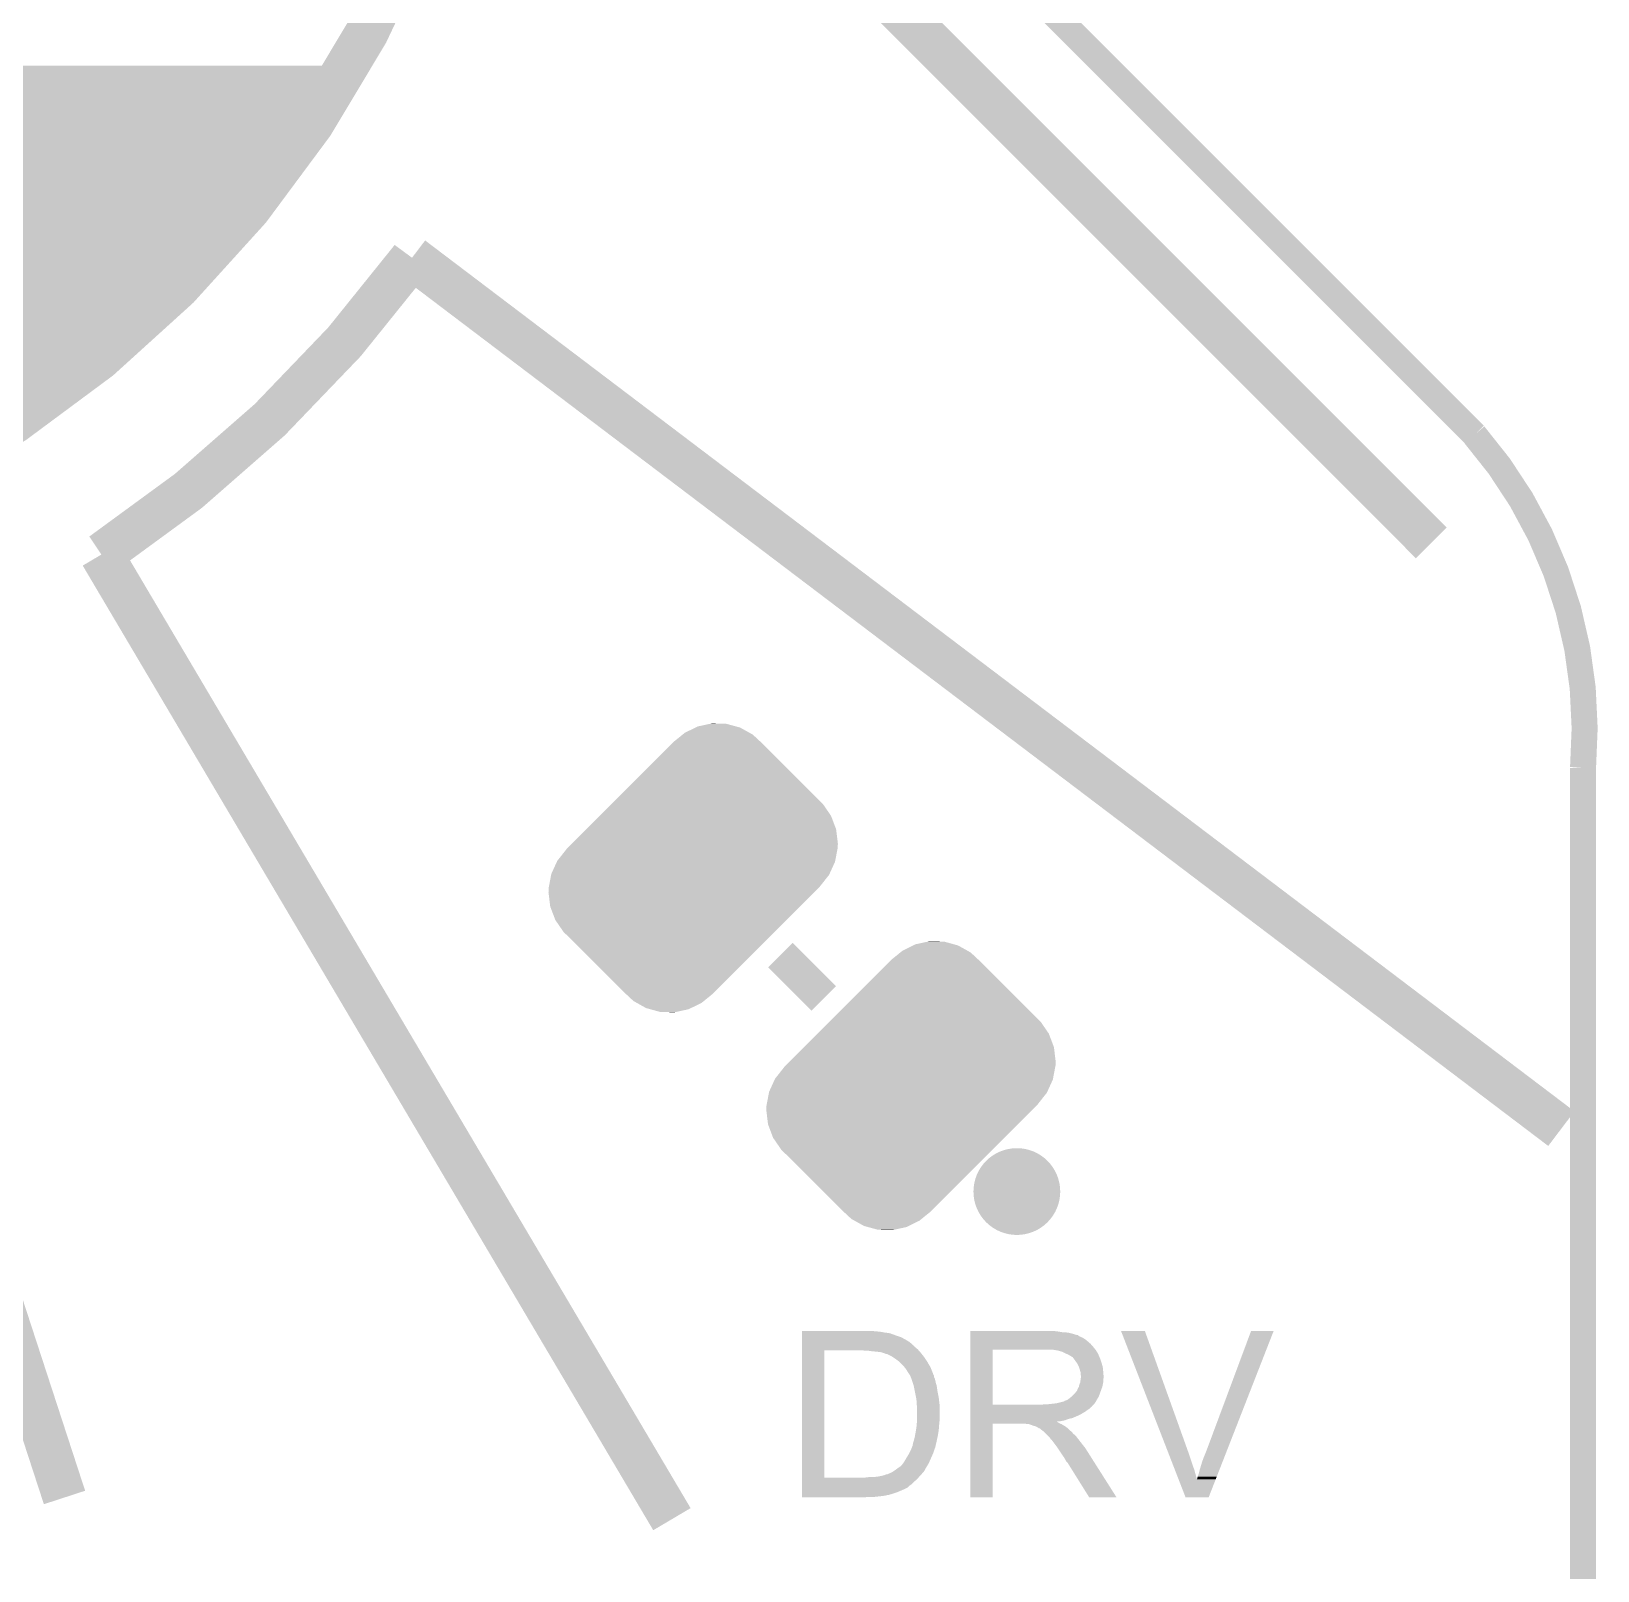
# Model space of a CAD drawing. Extents: x -1.4 to 24.2, y -3.9 to 53.4.
# Drawn here: x 15.05 to 24.22, y 34.62 to 43.63 of the extents above; entities that cross this region are included whole.
import ezdxf

# ---------------------------------------------------------------- set-up
doc = ezdxf.new("R2010")
doc.units = 0
doc.layers.get('0').update_dxf_attribs({"linetype": 'CONTINUOUS'})
for name, color, linetype in [('SPECTRAL_CLICK_V100_GKO', 9, 'CONTINUOUS'), ('SPECTRAL_CLICK_V100_GTO', 11, 'CONTINUOUS'), ('SPECTRAL_CLICK_V100_GTS', 8, 'CONTINUOUS')]:
    doc.layers.add(name, color=color, linetype=linetype)

# ---------------------------------------------------------------- blocks, each defined once
blk = doc.blocks.new('CUSTOM_60')
for points in [[(0.01321, 0.82094), (0.027086, 0.827706), (0.275324, 0.82094), (0.25066, 0.827706)], [(0.027086, 0.827706), (0.098948, 0.843266), (0.25066, 0.827706), (0.193936, 0.843266)], [(0.098948, 0.843266), (0.109572, 0.845566), (0.193936, 0.843266), (0.109572, 0.845566)], [(-0.128902, 0.722426), (-0.108144, 0.743184), (0.410882, 0.722426), (0.388542, 0.743184)], [(-0.108144, 0.743184), (-0.107762, 0.743566), (-0.10738, 0.743184), (-0.107762, 0.743566)], [(-0.10738, 0.743184), (-0.06214, 0.779872), (0.388542, 0.743184), (0.349054, 0.779872)], [(-0.06214, 0.779872), (-0.048768, 0.790716), (0.349054, 0.779872), (0.329586, 0.790716)], [(-0.048768, 0.790716), (0.01321, 0.82094), (0.329586, 0.790716), (0.275324, 0.82094)], [(-0.445242, 0.406086), (-0.128902, 0.722426), (0.727222, 0.406086), (0.410882, 0.722426)], [(-0.546414, 0.304914), (-0.476908, 0.37442), (0.806868, 0.304914), (0.758998, 0.37442)], [(-0.476908, 0.37442), (-0.445242, 0.406086), (0.758998, 0.37442), (0.727222, 0.406086)], [(-0.625322, 0.226006), (-0.546414, 0.304914), (0.836806, 0.226006), (0.806868, 0.304914)], [(-0.709088, 0.14224), (-0.625322, 0.226006), (0.84709, 0.14224), (0.836806, 0.226006)], [(-0.7955, 0.041156), (-0.743182, 0.107378), (0.831592, 0.041156), (0.844168, 0.107378)], [(-0.743566, 0.107762), (-0.732796, 0.118532), (0.844242, 0.107762), (0.846288, 0.118532)], [(-0.743182, 0.107378), (-0.743566, 0.107762), (0.844168, 0.107378), (0.844242, 0.107762)], [(-0.732796, 0.118532), (-0.709088, 0.14224), (0.846288, 0.118532), (0.84709, 0.14224)], [(-0.830542, -0.035618), (-0.798028, 0.035618), (0.798026, -0.035618), (0.830542, 0.035618)], [(-0.798028, 0.035618), (-0.7955, 0.041156), (0.830542, 0.035618), (0.831592, 0.041156)], [(-0.84417, -0.107378), (-0.831594, -0.041156), (0.743182, -0.107378), (0.7955, -0.041156)], [(-0.831594, -0.041156), (-0.830542, -0.035618), (0.7955, -0.041156), (0.798026, -0.035618)], [(-0.84709, -0.14224), (-0.846288, -0.118532), (0.709088, -0.14224), (0.732796, -0.118532)], [(-0.836966, -0.226024), (-0.84709, -0.14224), (0.625304, -0.226024), (0.709088, -0.14224)], [(-0.846288, -0.118532), (-0.844244, -0.107762), (0.732796, -0.118532), (0.743566, -0.107762)], [(-0.844244, -0.107762), (-0.84417, -0.107378), (0.743566, -0.107762), (0.743182, -0.107378)], [(-0.807178, -0.304988), (-0.836966, -0.226024), (0.54634, -0.304988), (0.625304, -0.226024)], [(-0.759442, -0.374586), (-0.807178, -0.304988), (0.476742, -0.374586), (0.54634, -0.304988)], [(-0.722408, -0.4109), (-0.759442, -0.374586), (0.440428, -0.4109), (0.476742, -0.374586)], [(-0.4109, -0.722408), (-0.722408, -0.4109), (0.12892, -0.722408), (0.440428, -0.4109)], [(-0.388544, -0.743182), (-0.4109, -0.722408), (0.108146, -0.743182), (0.12892, -0.722408)], [(-0.349076, -0.779858), (-0.388544, -0.743182), (0.062152, -0.779858), (0.107378, -0.743182)], [(-0.32956, -0.79073), (-0.349076, -0.779858), (0.048746, -0.79073), (0.062152, -0.779858)], [(-0.27535, -0.820932), (-0.32956, -0.79073), (-0.0132, -0.820932), (0.048746, -0.79073)], [(-0.250626, -0.827716), (-0.27535, -0.820932), (-0.027112, -0.827716), (-0.0132, -0.820932)], [(0.107762, -0.743566), (0.107378, -0.743182), (0.107762, -0.743566), (0.108146, -0.743182)], [(-0.193962, -0.843264), (-0.250626, -0.827716), (-0.098946, -0.843264), (-0.027112, -0.827716)], [(-0.109598, -0.84557), (-0.193962, -0.843264), (-0.109598, -0.84557), (-0.098946, -0.843264)]]:
    blk.add_solid(points)

msp = doc.modelspace()

# ---------------------------------------------------------------- linework, layer by layer
at = {"layer": 'SPECTRAL_CLICK_V100_GKO', "const_width": 0.1524}
for points in [[(18.161, 46.60646), (23.495, 41.27246)], [(24.13, -1.27), (24.13, 39.32174)]]:
    msp.add_lwpolyline(points, dxfattribs=at)
msp.add_lwpolyline([(24.13, 39.32174, 0.2027346), (23.494392, 41.271932)], format="xyb", dxfattribs=at)
at = {"layer": 'SPECTRAL_CLICK_V100_GTO', "const_width": 0.254}
for points in [[(5.10286, 46.609, 1), (17.75714, 46.609, 1)], [(20.6883, 36.8427, 1), (20.9423, 36.8427, 1)]]:
    msp.add_lwpolyline(points, format="xyb", close=True, dxfattribs=at)
at = {"layer": 'SPECTRAL_CLICK_V100_GTO'}
for points, const_width in [([(18.415, 45.466), (23.241, 40.64)], 0.254), ([(17.27454, 42.30878), (24.003, 37.211)], 0.254), ([(15.4559, 40.57142), (18.796, 34.925)], 0.254), ([(13.71092, 39.7383), (15.24, 35.052)], 0.254), ([(19.431, 38.227), (19.685, 37.973)], 0.2032)]:
    msp.add_lwpolyline(points, dxfattribs=dict(at, const_width=const_width))
at = {"layer": 'SPECTRAL_CLICK_V100_GTO', "const_width": 0.254}
msp.add_lwpolyline([(15.4559, 40.57142, 0.0873126), (17.275078, 42.308384)], format="xyb", dxfattribs=at)
at = {"layer": 'SPECTRAL_CLICK_V100_GTO'}
for points in [[(6.075738, 43.433964), (6.075718, 43.433996), (17.01797, 43.433964), (6.075718, 43.433996)], [(6.709366, 42.405298), (6.075738, 43.433964), (16.139158, 42.405298), (17.01797, 43.433964)], [(6.857996, 42.164004), (6.709366, 42.405298), (15.849604, 42.164004), (16.139158, 42.405298)], [(8.4582, 41.021), (6.857996, 42.164004), (14.477998, 41.021), (15.849604, 42.164004)], [(19.55802, 36.02228), (19.558022, 36.02736), (20.0152, 36.02228), (19.95932, 36.02736)], [(19.55802, 36.0172), (19.55802, 36.02228), (20.043138, 36.0172), (20.0152, 36.02228)], [(19.55802, 36.01466), (19.55802, 36.0172), (20.066002, 36.01466), (20.043138, 36.0172)], [(19.55802, 36.014654), (19.55802, 36.01466), (20.068546, 36.014654), (20.066002, 36.01466)], [(19.55802, 36.01212), (19.55802, 36.014654), (20.071086, 36.01212), (20.068546, 36.014654)], [(19.55802, 36.012118), (19.55802, 36.01212), (20.076164, 36.012118), (20.071086, 36.01212)], [(19.55802, 36.00958), (19.55802, 36.012118), (20.081242, 36.00958), (20.076164, 36.012118)], [(19.55802, 36.0045), (19.55802, 36.00958), (20.09648, 36.0045), (20.081242, 36.00958)], [(19.55802, 35.99688), (19.55802, 36.0045), (20.1168, 35.99688), (20.09648, 36.0045)], [(19.55802, 35.98926), (19.55802, 35.99688), (20.139662, 35.98926), (20.1168, 35.99688)], [(19.55802, 35.97656), (19.55802, 35.98926), (20.16252, 35.97656), (20.139662, 35.98926)], [(19.55802, 35.96132), (19.55802, 35.97656), (20.187922, 35.96132), (20.16252, 35.97656)], [(19.55802, 35.943542), (19.55802, 35.96132), (20.20824, 35.943542), (20.187922, 35.96132)], [(20.543538, 35.930842), (20.54354, 35.95116), (21.26488, 35.930842), (21.247102, 35.95116)], [(20.54354, 36.02482), (20.543542, 36.02736), (21.04898, 36.02482), (21.02104, 36.02736)], [(20.54354, 36.01974), (20.54354, 36.02482), (21.079458, 36.01974), (21.04898, 36.02482)], [(20.54354, 36.0172), (20.54354, 36.01974), (21.11502, 36.0172), (21.079458, 36.01974)], [(20.54354, 36.00958), (20.54354, 36.0172), (21.145498, 36.00958), (21.11502, 36.0172)], [(20.54354, 36.0045), (20.54354, 36.00958), (21.160742, 36.0045), (21.145498, 36.00958)], [(20.54354, 36.00196), (20.54354, 36.0045), (21.173442, 36.00196), (21.160742, 36.0045)], [(20.54354, 36.001938), (20.54354, 36.00196), (21.17598, 36.001938), (21.173442, 36.00196)], [(20.54354, 35.999416), (20.54354, 36.001938), (21.175988, 35.999416), (21.17598, 36.001938)], [(20.54354, 35.99434), (20.54354, 35.999416), (21.1836, 35.99434), (21.175988, 35.999416)], [(20.54354, 35.98926), (20.54354, 35.99434), (21.196302, 35.98926), (21.1836, 35.99434)], [(20.54354, 35.9791), (20.54354, 35.98926), (21.214078, 35.9791), (21.196302, 35.98926)], [(20.54354, 35.9664), (20.54354, 35.9791), (21.22932, 35.9664), (21.214078, 35.9791)], [(20.54354, 35.95116), (20.54354, 35.9664), (21.247102, 35.95116), (21.22932, 35.9664)], [(21.424936, 36.027344), (21.42493, 36.027358), (21.564604, 36.027344), (21.42493, 36.027358)], [(21.699886, 35.318696), (21.424936, 36.027344), (21.8186, 35.318696), (21.564604, 36.027344)], [(21.92274, 35.3187), (22.186904, 36.02733), (22.042146, 35.3187), (22.318968, 36.02733)], [(22.186904, 36.02733), (22.186916, 36.02736), (22.318968, 36.02733), (22.186916, 36.02736)], [(19.558002, 35.168862), (19.558018, 35.91306), (19.68754, 35.168862), (19.687562, 35.91306)], [(19.558018, 35.93592), (19.55802, 35.940986), (20.215862, 35.93592), (20.213326, 35.940986)], [(19.558018, 35.93084), (19.558018, 35.93592), (20.22094, 35.93084), (20.215862, 35.93592)], [(19.558018, 35.91814), (19.558018, 35.93084), (20.236182, 35.91814), (20.22094, 35.93084)], [(19.558018, 35.91306), (19.558018, 35.91814), (20.240628, 35.91306), (20.236182, 35.91814)], [(19.55802, 35.941), (19.55802, 35.943542), (20.210786, 35.941), (20.20824, 35.943542)], [(19.55802, 35.940986), (19.55802, 35.941), (20.213326, 35.940986), (20.210786, 35.941)], [(19.931382, 35.91052), (19.913598, 35.91306), (20.24285, 35.91052), (20.240628, 35.91306)], [(19.96694, 35.90798), (19.94916, 35.91052), (20.245072, 35.90798), (20.24285, 35.91052)], [(19.99488, 35.90544), (19.96694, 35.90798), (20.247296, 35.90544), (20.245072, 35.90798)], [(20.017742, 35.9029), (19.99488, 35.90544), (20.249518, 35.9029), (20.247296, 35.90544)], [(20.035516, 35.897822), (20.017742, 35.9029), (20.25396, 35.897822), (20.249518, 35.9029)], [(20.035522, 35.89782), (20.035516, 35.897822), (20.253962, 35.89782), (20.25396, 35.897822)], [(20.048224, 35.89274), (20.035522, 35.89782), (20.257914, 35.89274), (20.253962, 35.89782)], [(20.055846, 35.892734), (20.048224, 35.89274), (20.257918, 35.892734), (20.257914, 35.89274)], [(20.058384, 35.890198), (20.055846, 35.892734), (20.25989, 35.890198), (20.257918, 35.892734)], [(20.083782, 35.877498), (20.058384, 35.890198), (20.269768, 35.877498), (20.25989, 35.890198)], [(20.08759, 35.87496), (20.083782, 35.877498), (20.27174, 35.87496), (20.269768, 35.877498)], [(20.10664, 35.86226), (20.08759, 35.87496), (20.280208, 35.86226), (20.27174, 35.87496)], [(20.129496, 35.844482), (20.10664, 35.86226), (20.29206, 35.844482), (20.280208, 35.86226)], [(20.543532, 35.595582), (20.543538, 35.91812), (20.67306, 35.595582), (20.673062, 35.91812)], [(20.543538, 35.91814), (20.543538, 35.930842), (21.274758, 35.91814), (21.26488, 35.930842)], [(20.543538, 35.91812), (20.543538, 35.91814), (20.673062, 35.91812), (20.9804, 35.91814)], [(21.051522, 35.91306), (21.018502, 35.91814), (21.278708, 35.91306), (21.274758, 35.91814)], [(21.070162, 35.907976), (21.051522, 35.91306), (21.28266, 35.907976), (21.278708, 35.91306)], [(21.07946, 35.90544), (21.070162, 35.907976), (21.282664, 35.90544), (21.28266, 35.907976)], [(21.079472, 35.905434), (21.07946, 35.90544), (21.282664, 35.905434), (21.282664, 35.90544)], [(21.09978, 35.89528), (21.079472, 35.905434), (21.29028, 35.89528), (21.282664, 35.905434)], [(21.11756, 35.88766), (21.09978, 35.89528), (21.293328, 35.88766), (21.29028, 35.89528)], [(21.12603, 35.88258), (21.11756, 35.88766), (21.29536, 35.88258), (21.293328, 35.88766)], [(21.13026, 35.880042), (21.12603, 35.88258), (21.296448, 35.880042), (21.29536, 35.88258)], [(21.137884, 35.87496), (21.13026, 35.880042), (21.298626, 35.87496), (21.296448, 35.880042)], [(21.140424, 35.874952), (21.137884, 35.87496), (21.29863, 35.874952), (21.298626, 35.87496)], [(21.14804, 35.8648), (21.140424, 35.874952), (21.30298, 35.8648), (21.29863, 35.874952)], [(21.15566, 35.85464), (21.14804, 35.8648), (21.306368, 35.85464), (21.30298, 35.8648)], [(20.1295, 35.844478), (20.129496, 35.844482), (20.292064, 35.844478), (20.29206, 35.844482)], [(20.14728, 35.8267), (20.1295, 35.844478), (20.302434, 35.8267), (20.292064, 35.844478)], [(20.158164, 35.814002), (20.14728, 35.8267), (20.30984, 35.814002), (20.302434, 35.8267)], [(20.16252, 35.80892), (20.158164, 35.814002), (20.311874, 35.80892), (20.30984, 35.814002)], [(20.17268, 35.793678), (20.16252, 35.80892), (20.31797, 35.793678), (20.311874, 35.80892)], [(20.175222, 35.7886), (20.17268, 35.793678), (20.32, 35.7886), (20.31797, 35.793678)], [(20.177762, 35.786056), (20.175222, 35.7886), (20.321018, 35.786056), (20.32, 35.7886)], [(20.180302, 35.780978), (20.177762, 35.786056), (20.323048, 35.780978), (20.321018, 35.786056)], [(20.18369, 35.775896), (20.180302, 35.780978), (20.32508, 35.775896), (20.323048, 35.780978)], [(20.185386, 35.773354), (20.18369, 35.775896), (20.325084, 35.773354), (20.32508, 35.775896)], [(20.19046, 35.76574), (20.185386, 35.773354), (20.330158, 35.76574), (20.325084, 35.773354)], [(20.190462, 35.765736), (20.19046, 35.76574), (20.33016, 35.765736), (20.330158, 35.76574)], [(20.193728, 35.758116), (20.190462, 35.765736), (20.330162, 35.758116), (20.33016, 35.765736)], [(21.164732, 35.84194), (21.15566, 35.85464), (21.3106, 35.84194), (21.306368, 35.85464)], [(21.16836, 35.836858), (21.164732, 35.84194), (21.312126, 35.836858), (21.3106, 35.84194)], [(21.17852, 35.816538), (21.16836, 35.836858), (21.31822, 35.816538), (21.312126, 35.836858)], [(21.1836, 35.8013), (21.17852, 35.816538), (21.319744, 35.8013), (21.31822, 35.816538)], [(21.186504, 35.79114), (21.1836, 35.8013), (21.32076, 35.79114), (21.319744, 35.8013)], [(21.18868, 35.783518), (21.186504, 35.79114), (21.321396, 35.783518), (21.32076, 35.79114)], [(21.188682, 35.770818), (21.18868, 35.783518), (21.322454, 35.770818), (21.321396, 35.783518)], [(21.19122, 35.763196), (21.188682, 35.770818), (21.32309, 35.763196), (21.322454, 35.770818)], [(21.19122, 35.760662), (21.19122, 35.763196), (21.3233, 35.760662), (21.32309, 35.763196)], [(20.19808, 35.74796), (20.193728, 35.758116), (20.335242, 35.74796), (20.330162, 35.758116)], [(20.198082, 35.747958), (20.19808, 35.74796), (20.335242, 35.747958), (20.335242, 35.74796)], [(20.201468, 35.7378), (20.198082, 35.747958), (20.33778, 35.7378), (20.335242, 35.747958)], [(20.2057, 35.7251), (20.201468, 35.7378), (20.340322, 35.7251), (20.33778, 35.7378)], [(20.21078, 35.70986), (20.2057, 35.7251), (20.3454, 35.70986), (20.340322, 35.7251)], [(20.21078, 35.709858), (20.21078, 35.70986), (20.345402, 35.709858), (20.3454, 35.70986)], [(20.213828, 35.69462), (20.21078, 35.709858), (20.34794, 35.69462), (20.345402, 35.709858)], [(20.217892, 35.674302), (20.213828, 35.69462), (20.35048, 35.674302), (20.34794, 35.69462)], [(20.225512, 35.6362), (20.217892, 35.674302), (20.3581, 35.6362), (20.35048, 35.674302)], [(21.15312, 35.65906), (21.163278, 35.671758), (21.3009, 35.65906), (21.305518, 35.671758)], [(21.163278, 35.671758), (21.165818, 35.6743), (21.305518, 35.671758), (21.306442, 35.6743)], [(21.165818, 35.6743), (21.16836, 35.67938), (21.306442, 35.6743), (21.308288, 35.67938)], [(21.16836, 35.67938), (21.1709, 35.687), (21.308288, 35.67938), (21.31106, 35.687)], [(21.1709, 35.687), (21.17852, 35.699698), (21.31106, 35.687), (21.315676, 35.699698)], [(21.17852, 35.6997), (21.18106, 35.712398), (21.315678, 35.6997), (21.318218, 35.712398)], [(21.17852, 35.699698), (21.17852, 35.6997), (21.315676, 35.699698), (21.315678, 35.6997)], [(21.18106, 35.712398), (21.186138, 35.725098), (21.318218, 35.712398), (21.32076, 35.725098)], [(21.186138, 35.725098), (21.18904, 35.745416), (21.32076, 35.725098), (21.32076, 35.745416)], [(21.18904, 35.745416), (21.189766, 35.750496), (21.32076, 35.745416), (21.323298, 35.750496)], [(21.189766, 35.750496), (21.19122, 35.76066), (21.323298, 35.750496), (21.323298, 35.76066)], [(21.19122, 35.76066), (21.19122, 35.760662), (21.323298, 35.76066), (21.3233, 35.760662)], [(20.22602, 35.63366), (20.225512, 35.6362), (20.3584, 35.63366), (20.3581, 35.6362)], [(20.22856, 35.615878), (20.22602, 35.63366), (20.360492, 35.615878), (20.3584, 35.63366)], [(20.22856, 35.598098), (20.22856, 35.615878), (20.362584, 35.598098), (20.360492, 35.615878)], [(20.229576, 35.593018), (20.22856, 35.598098), (20.36318, 35.593018), (20.362584, 35.598098)], [(20.2311, 35.585398), (20.229576, 35.593018), (20.36318, 35.585398), (20.36318, 35.593018)], [(20.2311, 35.50666), (20.2311, 35.585398), (20.36318, 35.50666), (20.36318, 35.585398)], [(20.54353, 35.58286), (20.543532, 35.585394), (21.254698, 35.58286), (21.25472, 35.585394)], [(20.54353, 35.582854), (20.54353, 35.58286), (21.252174, 35.582854), (21.254698, 35.58286)], [(20.54353, 35.5727), (20.54353, 35.582854), (21.24202, 35.5727), (21.252174, 35.582854)], [(20.543532, 35.59556), (20.543532, 35.595582), (20.962618, 35.59556), (20.67306, 35.595582)], [(20.543532, 35.585394), (20.543532, 35.59556), (21.25472, 35.585394), (21.26488, 35.59556)], [(20.962618, 35.59556), (20.980384, 35.598098), (21.26488, 35.59556), (21.267418, 35.598098)], [(20.980384, 35.598098), (20.9804, 35.5981), (21.267418, 35.598098), (21.267418, 35.5981)], [(21.000718, 35.5981), (21.046438, 35.60318), (21.267418, 35.5981), (21.270806, 35.60318)], [(21.046438, 35.60318), (21.087078, 35.61334), (21.270806, 35.60318), (21.277582, 35.61334)], [(21.089616, 35.61334), (21.097236, 35.618418), (21.277582, 35.61334), (21.280544, 35.618418)], [(21.097236, 35.618418), (21.104858, 35.62096), (21.280544, 35.618418), (21.282026, 35.62096)], [(21.104858, 35.62096), (21.115018, 35.626038), (21.282026, 35.62096), (21.284988, 35.626038)], [(21.115018, 35.626038), (21.137242, 35.643818), (21.284988, 35.626038), (21.29536, 35.643818)], [(21.137242, 35.643818), (21.140418, 35.646358), (21.29536, 35.643818), (21.296282, 35.646358)], [(21.140418, 35.646358), (21.15312, 35.65906), (21.296282, 35.646358), (21.3009, 35.65906)], [(20.229104, 35.47872), (20.230918, 35.50412), (20.36064, 35.47872), (20.36318, 35.50412)], [(20.230918, 35.50412), (20.2311, 35.50666), (20.36318, 35.50412), (20.36318, 35.50666)], [(20.543528, 35.493958), (20.54353, 35.496466), (21.051524, 35.493958), (21.049012, 35.496466)], [(20.543528, 35.491418), (20.543528, 35.493958), (21.056602, 35.491418), (21.051524, 35.493958)], [(20.543528, 35.48634), (20.543528, 35.491418), (21.06422, 35.48634), (21.056602, 35.491418)], [(20.54353, 35.56254), (20.54353, 35.5727), (21.22678, 35.56254), (21.24202, 35.5727)], [(20.54353, 35.554918), (20.54353, 35.56254), (21.216618, 35.554918), (21.22678, 35.56254)], [(20.54353, 35.53968), (20.54353, 35.554918), (21.19122, 35.53968), (21.216618, 35.554918)], [(20.54353, 35.53206), (20.54353, 35.53968), (21.17598, 35.53206), (21.19122, 35.53968)], [(20.54353, 35.51682), (20.54353, 35.53206), (21.140418, 35.51682), (21.17598, 35.53206)], [(20.54353, 35.511738), (20.54353, 35.51682), (21.117558, 35.511738), (21.140418, 35.51682)], [(20.54353, 35.50412), (20.54353, 35.511738), (21.097238, 35.50412), (21.117558, 35.511738)], [(20.54353, 35.49904), (20.54353, 35.50412), (21.074378, 35.49904), (21.097238, 35.50412)], [(20.54353, 35.496466), (20.54353, 35.49904), (21.049012, 35.496466), (21.074378, 35.49904)], [(20.21078, 35.379662), (20.2184, 35.41014), (20.3454, 35.379662), (20.35193, 35.41014)], [(20.2184, 35.41014), (20.219322, 35.41522), (20.35193, 35.41014), (20.35302, 35.41522)], [(20.219322, 35.41522), (20.22348, 35.43808), (20.35302, 35.41522), (20.35683, 35.43808)], [(20.22348, 35.43808), (20.224652, 35.4457), (20.35683, 35.43808), (20.3581, 35.4457)], [(20.224652, 35.4457), (20.22856, 35.4711), (20.3581, 35.4457), (20.360052, 35.4711)], [(20.22856, 35.4711), (20.229104, 35.47872), (20.360052, 35.4711), (20.36064, 35.47872)], [(20.54352, 35.052022), (20.543528, 35.483778), (20.673038, 35.052022), (20.67306, 35.483778)], [(20.543528, 35.4838), (20.543528, 35.48634), (21.070572, 35.4838), (21.06422, 35.48634)], [(20.543528, 35.483778), (20.543528, 35.4838), (20.67306, 35.483778), (20.866098, 35.4838)], [(20.876258, 35.48126), (20.866098, 35.4838), (21.076922, 35.48126), (21.070572, 35.4838)], [(20.891494, 35.478726), (20.888954, 35.48126), (21.081146, 35.478726), (21.076922, 35.48126)], [(20.894036, 35.47872), (20.891494, 35.478726), (21.081156, 35.47872), (21.081146, 35.478726)], [(20.914358, 35.471102), (20.894036, 35.47872), (21.093852, 35.471102), (21.081156, 35.47872)], [(20.924518, 35.468562), (20.914358, 35.471102), (21.098084, 35.468562), (21.093852, 35.471102)], [(20.9296, 35.46602), (20.924518, 35.468562), (21.10232, 35.46602), (21.098084, 35.468562)], [(20.934678, 35.46348), (20.9296, 35.46602), (21.105496, 35.46348), (21.10232, 35.46602)], [(20.942298, 35.458402), (20.934678, 35.46348), (21.111844, 35.458402), (21.105496, 35.46348)], [(20.947376, 35.455862), (20.942298, 35.458402), (21.115018, 35.455862), (21.111844, 35.458402)], [(20.949914, 35.45586), (20.947376, 35.455862), (21.11502, 35.45586), (21.115018, 35.455862)], [(20.95246, 35.453322), (20.949914, 35.45586), (21.117558, 35.453322), (21.11502, 35.45586)], [(20.96262, 35.4457), (20.95246, 35.453322), (21.12518, 35.4457), (21.117558, 35.453322)], [(20.965796, 35.44316), (20.96262, 35.4457), (21.12772, 35.44316), (21.12518, 35.4457)], [(20.972148, 35.438078), (20.965796, 35.44316), (21.135342, 35.438078), (21.12772, 35.44316)], [(20.975318, 35.435542), (20.972148, 35.438078), (21.137372, 35.435542), (21.135342, 35.438078)], [(20.985482, 35.425378), (20.975318, 35.435542), (21.145502, 35.425378), (21.137372, 35.435542)], [(20.998182, 35.412678), (20.985482, 35.425378), (21.160742, 35.412678), (21.145502, 35.425378)], [(21.005798, 35.40506), (20.998182, 35.412678), (21.166456, 35.40506), (21.160742, 35.412678)], [(21.013418, 35.3949), (21.005798, 35.40506), (21.174076, 35.3949), (21.166456, 35.40506)], [(20.178076, 35.29838), (20.18284, 35.306002), (20.32, 35.29838), (20.323266, 35.306002)], [(20.18284, 35.306002), (20.18792, 35.316162), (20.323266, 35.306002), (20.32762, 35.316162)], [(20.18792, 35.316162), (20.19554, 35.3314), (20.32762, 35.316162), (20.332698, 35.3314)], [(20.19554, 35.3314), (20.198586, 35.339018), (20.332698, 35.3314), (20.335238, 35.339018)], [(20.198586, 35.339018), (20.1996, 35.341554), (20.335238, 35.339018), (20.33524, 35.341554)], [(20.1996, 35.341554), (20.200616, 35.344094), (20.33524, 35.341554), (20.337774, 35.344094)], [(20.200616, 35.344094), (20.201634, 35.346638), (20.337774, 35.344094), (20.33778, 35.346638)], [(20.201634, 35.346638), (20.205698, 35.356796), (20.33778, 35.346638), (20.340124, 35.356796)], [(20.205698, 35.356796), (20.2057, 35.361876), (20.340124, 35.356796), (20.341296, 35.361876)], [(20.2057, 35.361876), (20.208238, 35.366956), (20.341296, 35.361876), (20.342468, 35.366956)], [(20.208238, 35.366956), (20.20824, 35.372036), (20.342468, 35.366956), (20.34364, 35.372036)], [(20.20824, 35.372036), (20.210778, 35.37966), (20.34364, 35.372036), (20.3454, 35.37966)], [(20.210778, 35.37966), (20.21078, 35.379662), (20.3454, 35.37966), (20.3454, 35.379662)], [(21.01469, 35.39236), (21.013418, 35.3949), (21.17598, 35.39236), (21.174076, 35.3949)], [(21.015954, 35.389834), (21.01469, 35.39236), (21.177946, 35.389834), (21.17598, 35.39236)], [(21.01849, 35.38982), (21.015954, 35.389834), (21.177956, 35.38982), (21.177946, 35.389834)], [(21.033736, 35.3695), (21.01849, 35.38982), (21.19376, 35.3695), (21.177956, 35.38982)], [(21.04898, 35.34918), (21.033736, 35.3695), (21.210016, 35.34918), (21.19376, 35.3695)], [(21.052368, 35.344098), (21.04898, 35.34918), (21.21408, 35.344098), (21.210016, 35.34918)], [(21.070994, 35.31616), (21.052368, 35.344098), (21.23186, 35.31616), (21.21408, 35.344098)], [(21.07946, 35.30346), (21.070994, 35.31616), (21.239918, 35.30346), (21.23186, 35.31616)], [(21.700872, 35.316154), (21.699886, 35.318696), (21.818606, 35.316154), (21.8186, 35.318696)], [(21.701858, 35.313614), (21.700872, 35.316154), (21.82114, 35.313614), (21.818606, 35.316154)], [(21.702842, 35.311078), (21.701858, 35.313614), (21.821142, 35.311078), (21.82114, 35.313614)], [(21.72945, 35.2425), (21.702842, 35.311078), (21.844, 35.2425), (21.821142, 35.311078)], [(21.91004, 35.288218), (21.92274, 35.3187), (22.03024, 35.288218), (22.042146, 35.3187)], [(20.091402, 35.2044), (20.10664, 35.21456), (20.271738, 35.2044), (20.277382, 35.21456)], [(20.10664, 35.21456), (20.11934, 35.22472), (20.277382, 35.21456), (20.283028, 35.22472)], [(20.11934, 35.22472), (20.12315, 35.22726), (20.283028, 35.22472), (20.28444, 35.22726)], [(20.12315, 35.22726), (20.13458, 35.23488), (20.28444, 35.22726), (20.289012, 35.23488)], [(20.13458, 35.23488), (20.142198, 35.2425), (20.289012, 35.23488), (20.293584, 35.2425)], [(20.142198, 35.2425), (20.14982, 35.25266), (20.293584, 35.2425), (20.29968, 35.25266)], [(20.14982, 35.25266), (20.15998, 35.2679), (20.29968, 35.25266), (20.306452, 35.2679)], [(20.15998, 35.2679), (20.17014, 35.28568), (20.306452, 35.2679), (20.314354, 35.28568)], [(20.17014, 35.28568), (20.178076, 35.29838), (20.314354, 35.28568), (20.32, 35.29838)], [(21.09216, 35.285682), (21.07946, 35.30346), (21.251198, 35.285682), (21.239918, 35.30346)], [(21.10232, 35.267898), (21.09216, 35.285682), (21.262482, 35.267898), (21.251198, 35.285682)], [(21.104858, 35.262824), (21.10232, 35.267898), (21.2657, 35.262824), (21.262482, 35.267898)], [(21.112478, 35.255202), (21.104858, 35.262824), (21.270536, 35.255202), (21.2657, 35.262824)], [(21.239478, 35.05201), (21.112478, 35.255202), (21.399454, 35.05201), (21.270536, 35.255202)], [(21.74029, 35.21456), (21.72945, 35.2425), (21.854158, 35.21456), (21.844, 35.2425)], [(21.761908, 35.158844), (21.74029, 35.21456), (21.8694, 35.158844), (21.854158, 35.21456)], [(21.88464, 35.209478), (21.899878, 35.26028), (21.99948, 35.209478), (22.019326, 35.26028)], [(21.899878, 35.26028), (21.91004, 35.288218), (22.019326, 35.26028), (22.03024, 35.288218)], [(19.558, 35.13074), (19.558002, 35.145982), (20.20062, 35.13074), (20.215862, 35.145982)], [(19.558, 35.118038), (19.558, 35.13074), (20.182838, 35.118038), (20.20062, 35.13074)], [(19.558002, 35.16884), (19.558002, 35.168862), (19.928838, 35.16884), (19.68754, 35.168862)], [(19.558002, 35.158678), (19.558002, 35.16884), (20.231098, 35.158678), (20.239566, 35.16884)], [(19.558002, 35.145982), (19.558002, 35.158678), (20.215862, 35.145982), (20.231098, 35.158678)], [(19.928838, 35.16884), (19.94916, 35.17138), (20.239566, 35.16884), (20.241682, 35.17138)], [(19.974562, 35.17138), (19.999962, 35.17392), (20.241682, 35.17138), (20.2438, 35.17392)], [(19.999962, 35.17392), (20.02536, 35.179), (20.2438, 35.17392), (20.248878, 35.179)], [(20.02536, 35.179), (20.045674, 35.184078), (20.248878, 35.179), (20.253956, 35.184078)], [(20.045674, 35.184078), (20.048214, 35.186614), (20.253956, 35.184078), (20.256492, 35.186614)], [(20.048214, 35.186614), (20.055836, 35.18662), (20.256492, 35.186614), (20.256498, 35.18662)], [(20.055836, 35.18662), (20.066, 35.1917), (20.256498, 35.18662), (20.260308, 35.1917)], [(20.066, 35.1917), (20.078696, 35.196778), (20.260308, 35.1917), (20.26412, 35.196778)], [(20.078696, 35.196778), (20.078702, 35.19678), (20.26412, 35.196778), (20.26412, 35.19678)], [(20.078702, 35.19678), (20.091402, 35.2044), (20.26412, 35.19678), (20.271738, 35.2044)], [(21.803356, 35.052014), (21.761908, 35.158844), (21.937968, 35.052014), (21.9797, 35.158844)], [(21.8694, 35.158844), (21.869406, 35.161226), (21.9797, 35.158844), (21.980632, 35.161226)], [(21.869406, 35.161226), (21.87194, 35.163766), (21.980632, 35.161226), (21.981624, 35.163766)], [(21.87194, 35.163766), (21.871942, 35.168844), (21.981624, 35.163766), (21.983608, 35.168844)], [(21.871942, 35.168844), (21.87448, 35.173922), (21.983608, 35.168844), (21.98559, 35.173922)], [(21.87448, 35.173922), (21.879558, 35.18916), (21.98559, 35.173922), (21.991544, 35.18916)], [(21.879558, 35.18916), (21.88464, 35.209478), (21.991544, 35.18916), (21.99948, 35.209478)], [(19.558, 35.110418), (19.558, 35.118038), (20.175216, 35.110418), (20.182838, 35.118038)], [(19.558, 35.09772), (19.558, 35.110418), (20.14982, 35.09772), (20.175216, 35.110418)], [(19.558, 35.08248), (19.558, 35.09772), (20.11426, 35.08248), (20.14982, 35.09772)], [(19.558, 35.07486), (19.558, 35.08248), (20.0914, 35.07486), (20.11426, 35.08248)], [(19.558, 35.06724), (19.558, 35.07486), (20.065998, 35.06724), (20.0914, 35.07486)], [(19.558, 35.067238), (19.558, 35.06724), (20.058376, 35.067238), (20.065998, 35.06724)], [(19.558, 35.0647), (19.558, 35.067238), (20.053298, 35.0647), (20.058376, 35.067238)], [(19.558, 35.06216), (19.558, 35.0647), (20.0406, 35.06216), (20.053298, 35.0647)], [(19.558, 35.05962), (19.558, 35.06216), (20.02028, 35.05962), (20.0406, 35.06216)], [(19.558, 35.05708), (19.558, 35.05962), (19.99742, 35.05708), (20.02028, 35.05962)], [(19.558, 35.05454), (19.558, 35.05708), (19.972022, 35.05454), (19.99742, 35.05708)], [(19.558, 35.052022), (19.558, 35.05454), (19.908806, 35.052022), (19.94154, 35.05454)], [(19.908522, 35.052), (19.558, 35.052022), (19.908522, 35.052), (19.908806, 35.052022)], [(20.673038, 35.052), (20.54352, 35.052022), (20.673038, 35.052), (20.673038, 35.052022)], [(21.39946, 35.052), (21.399454, 35.05201), (21.39946, 35.052), (21.239478, 35.05201)], [(21.937964, 35.052), (21.803356, 35.052014), (21.937964, 35.052), (21.937968, 35.052014)]]:
    msp.add_solid(points, dxfattribs=at)

# ---------------------------------------------------------------- block references
at = {"layer": 'SPECTRAL_CLICK_V100_GTS'}
for p in [(18.92046, 38.73754), (20.19554, 37.46246)]:
    msp.add_blockref('CUSTOM_60', p, dxfattribs=at)

doc.saveas('drawing.dxf')
